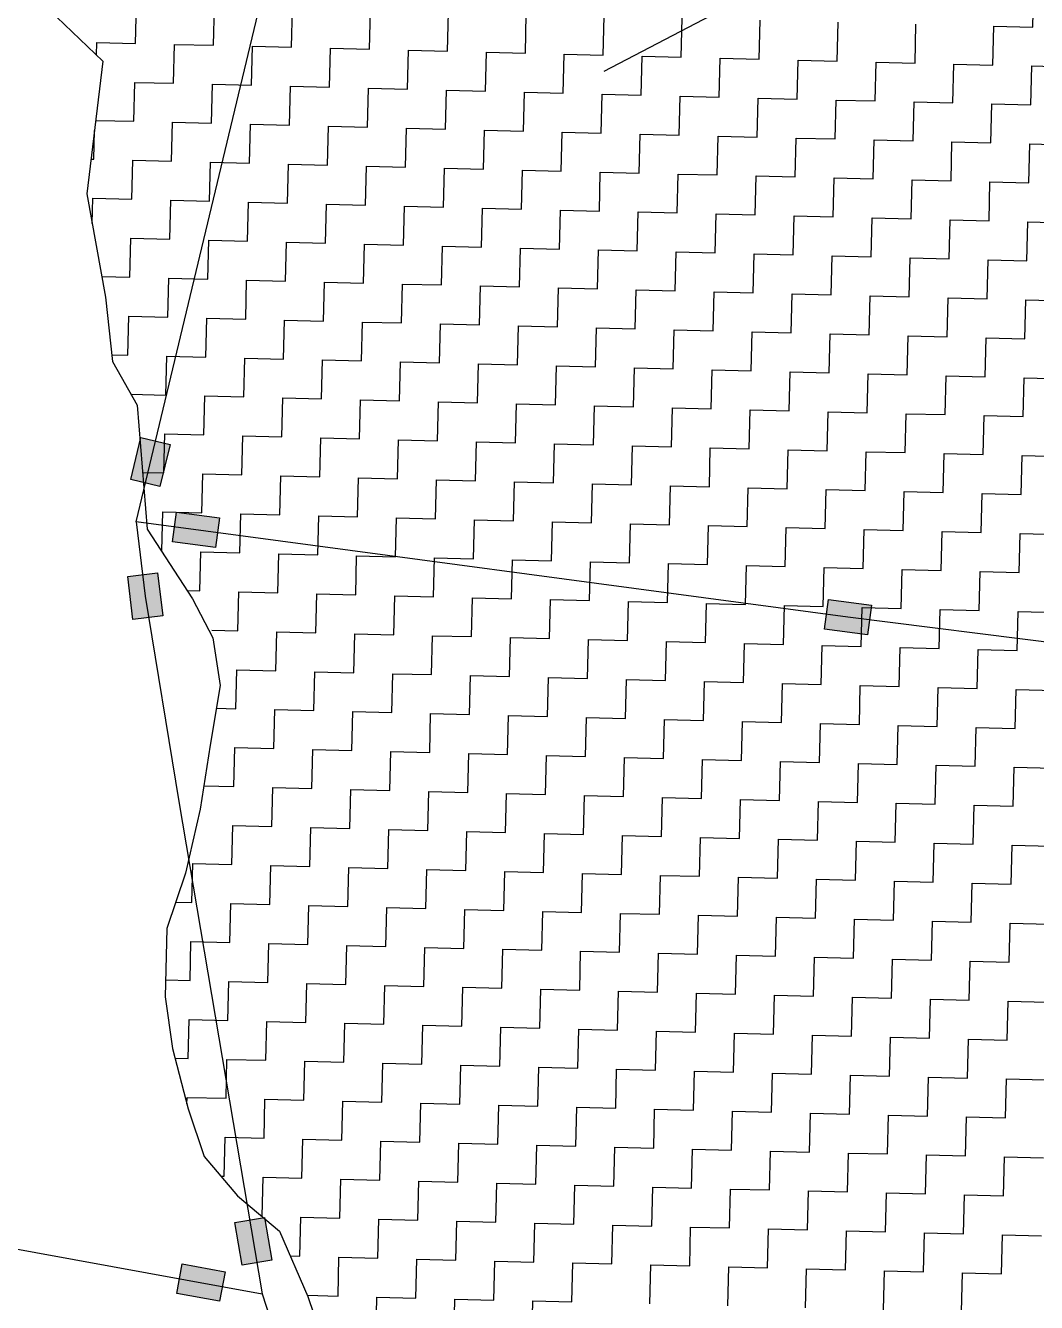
# Model space of a CAD drawing. Header units: metres. Extents: x 281733 to 284660, y 2048347 to 2052315.
# Drawn here: x 282267.3 to 282532.7, y 2050120.6 to 2050456 of the extents above; entities that cross this region are included whole.
import ezdxf

# ---------------------------------------------------------------- set-up
doc = ezdxf.new("R2010")
doc.units = ezdxf.units.M
doc.header["$MEASUREMENT"] = 0
doc.layers.add('POLY_HATCH', color=12, linetype='Continuous')
doc.layers.add('POLY_PARCEL', color=6, linetype='Continuous')

msp = doc.modelspace()

# ---------------------------------------------------------------- hatches: boundary and pattern name
for points in [[(282294.91, 2050336.72), (282302.58, 2050334.88), (282305.23, 2050345.96), (282297.57, 2050347.8)], [(282306.94, 2050328.19), (282305.89, 2050320.38), (282317.18, 2050318.87), (282318.23, 2050326.68)], [(282301.92, 2050312.27), (282294.1, 2050311.32), (282295.49, 2050300), (282303.31, 2050300.96)], [(282478.12, 2050305.25), (282477.07, 2050297.44), (282488.37, 2050295.92), (282489.42, 2050303.74)], [(282330.03, 2050142.98), (282322.25, 2050141.67), (282324.16, 2050130.43), (282331.93, 2050131.75)], [(282308.45, 2050130.75), (282307.03, 2050122.99), (282318.24, 2050120.94), (282319.66, 2050128.7)]]:
    msp.add_hatch(color=256).paths.add_polyline_path(points)

# ---------------------------------------------------------------- linework, layer by layer
msp.add_lwpolyline([(282595.25, 2050535.89), (282419.17, 2050443.91)])
for points in [[(282305.23, 2050345.96), (282302.58, 2050334.88), (282294.91, 2050336.72), (282297.57, 2050347.8)], [(282317.18, 2050318.87), (282305.89, 2050320.38), (282306.94, 2050328.19), (282318.23, 2050326.68)], [(282295.49, 2050300), (282294.1, 2050311.32), (282301.92, 2050312.27), (282303.31, 2050300.96)], [(282488.37, 2050295.92), (282477.07, 2050297.44), (282478.12, 2050305.25), (282489.42, 2050303.74)], [(282324.16, 2050130.43), (282322.25, 2050141.67), (282330.03, 2050142.98), (282331.93, 2050131.75)], [(282318.24, 2050120.94), (282307.03, 2050122.99), (282308.45, 2050130.75), (282319.66, 2050128.7)]]:
    msp.add_lwpolyline(points, close=True)
at = {"layer": 'POLY_HATCH', "linetype": 'Continuous'}
for p, q in [((282531.79, 2050455.58), (282532.05, 2050465.81)), ((282296.2, 2050451.28), (282296.45, 2050461.51)), ((282316.66, 2050450.77), (282316.92, 2050461)), ((282337.12, 2050450.25), (282337.38, 2050460.48)), ((282357.59, 2050449.73), (282357.85, 2050459.97)), ((282378.05, 2050449.22), (282378.31, 2050459.45)), ((282398.52, 2050448.7), (282398.77, 2050458.93)), ((282418.98, 2050448.19), (282419.24, 2050458.42)), ((282439.44, 2050447.67), (282439.7, 2050457.9)), ((282459.91, 2050447.15), (282460.17, 2050457.38)), ((282480.37, 2050446.64), (282480.63, 2050456.87)), ((282500.84, 2050446.12), (282501.09, 2050456.35)), ((282521.3, 2050445.6), (282521.56, 2050455.84)), ((282521.56, 2050455.84), (282531.79, 2050455.58)), ((282285.88, 2050448.22), (282285.96, 2050451.54)), ((282285.96, 2050451.54), (282296.2, 2050451.28)), ((282306.17, 2050440.79), (282306.43, 2050451.02)), ((282306.43, 2050451.02), (282316.66, 2050450.77)), ((282326.63, 2050440.28), (282326.89, 2050450.51)), ((282326.89, 2050450.51), (282337.12, 2050450.25)), ((282347.1, 2050439.76), (282347.36, 2050449.99)), ((282347.36, 2050449.99), (282357.59, 2050449.73)), ((282367.56, 2050439.24), (282367.82, 2050449.48)), ((282367.82, 2050449.48), (282378.05, 2050449.22)), ((282388.03, 2050438.73), (282388.28, 2050448.96)), ((282388.28, 2050448.96), (282398.52, 2050448.7)), ((282408.49, 2050438.21), (282408.75, 2050448.44)), ((282408.75, 2050448.44), (282418.98, 2050448.19)), ((282428.95, 2050437.7), (282429.21, 2050447.93)), ((282429.21, 2050447.93), (282439.44, 2050447.67)), ((282449.42, 2050437.18), (282449.68, 2050447.41)), ((282449.68, 2050447.41), (282459.91, 2050447.15)), ((282469.88, 2050436.66), (282470.14, 2050446.89)), ((282470.14, 2050446.89), (282480.37, 2050446.64)), ((282490.35, 2050436.15), (282490.6, 2050446.38)), ((282490.6, 2050446.38), (282500.84, 2050446.12)), ((282510.81, 2050435.63), (282511.07, 2050445.86)), ((282511.07, 2050445.86), (282521.3, 2050445.6)), ((282531.27, 2050435.11), (282531.53, 2050445.35)), ((282531.53, 2050445.35), (282541.76, 2050445.09)), ((282295.68, 2050430.82), (282295.94, 2050441.05)), ((282295.94, 2050441.05), (282306.17, 2050440.79)), ((282316.14, 2050430.3), (282316.4, 2050440.53)), ((282316.4, 2050440.53), (282326.63, 2050440.28)), ((282336.61, 2050429.79), (282336.87, 2050440.02)), ((282336.87, 2050440.02), (282347.1, 2050439.76)), ((282357.07, 2050429.27), (282357.33, 2050439.5)), ((282357.33, 2050439.5), (282367.56, 2050439.24)), ((282377.54, 2050428.75), (282377.79, 2050438.99)), ((282377.79, 2050438.99), (282388.03, 2050438.73)), ((282398, 2050428.24), (282398.26, 2050438.47)), ((282398.26, 2050438.47), (282408.49, 2050438.21)), ((282418.46, 2050427.72), (282418.72, 2050437.95)), ((282418.72, 2050437.95), (282428.95, 2050437.7)), ((282438.93, 2050427.21), (282439.19, 2050437.44)), ((282439.19, 2050437.44), (282449.42, 2050437.18)), ((282459.39, 2050426.69), (282459.65, 2050436.92)), ((282459.65, 2050436.92), (282469.88, 2050436.66)), ((282479.86, 2050426.17), (282480.11, 2050436.4)), ((282480.11, 2050436.4), (282490.35, 2050436.15)), ((282500.32, 2050425.66), (282500.58, 2050435.89)), ((282500.58, 2050435.89), (282510.81, 2050435.63)), ((282520.78, 2050425.14), (282521.04, 2050435.37)), ((282521.04, 2050435.37), (282531.27, 2050435.11)), ((282285.7, 2050431.07), (282295.68, 2050430.82)), ((282305.65, 2050420.33), (282305.91, 2050430.56)), ((282305.91, 2050430.56), (282316.14, 2050430.3)), ((282326.12, 2050419.81), (282326.38, 2050430.04)), ((282326.38, 2050430.04), (282336.61, 2050429.79)), ((282346.58, 2050419.3), (282346.84, 2050429.53)), ((282346.84, 2050429.53), (282357.07, 2050429.27)), ((282285.19, 2050420.84), (282285.38, 2050428.44)), ((282367.05, 2050418.78), (282367.3, 2050429.01)), ((282367.3, 2050429.01), (282377.54, 2050428.75)), ((282387.51, 2050418.26), (282387.77, 2050428.5)), ((282387.77, 2050428.5), (282398, 2050428.24)), ((282407.97, 2050417.75), (282408.23, 2050427.98)), ((282408.23, 2050427.98), (282418.46, 2050427.72)), ((282428.44, 2050417.23), (282428.7, 2050427.46)), ((282428.7, 2050427.46), (282438.93, 2050427.21)), ((282448.9, 2050416.72), (282449.16, 2050426.95)), ((282449.16, 2050426.95), (282459.39, 2050426.69)), ((282469.37, 2050416.2), (282469.62, 2050426.43)), ((282469.62, 2050426.43), (282479.86, 2050426.17)), ((282489.83, 2050415.68), (282490.09, 2050425.91)), ((282490.09, 2050425.91), (282500.32, 2050425.66)), ((282510.29, 2050415.17), (282510.55, 2050425.4)), ((282510.55, 2050425.4), (282520.78, 2050425.14)), ((282530.76, 2050414.65), (282531.01, 2050424.88)), ((282531.01, 2050424.88), (282541.25, 2050424.62)), ((282284.46, 2050420.86), (282285.19, 2050420.84)), ((282295.16, 2050410.35), (282295.42, 2050420.59)), ((282295.42, 2050420.59), (282305.65, 2050420.33)), ((282315.63, 2050409.84), (282315.89, 2050420.07)), ((282315.89, 2050420.07), (282326.12, 2050419.81)), ((282336.09, 2050409.32), (282336.35, 2050419.55)), ((282336.35, 2050419.55), (282346.58, 2050419.3)), ((282356.56, 2050408.81), (282356.81, 2050419.04)), ((282356.81, 2050419.04), (282367.05, 2050418.78)), ((282377.02, 2050408.29), (282377.28, 2050418.52)), ((282377.28, 2050418.52), (282387.51, 2050418.26)), ((282397.48, 2050407.77), (282397.74, 2050418.01)), ((282397.74, 2050418.01), (282407.97, 2050417.75)), ((282417.95, 2050407.26), (282418.21, 2050417.49)), ((282418.21, 2050417.49), (282428.44, 2050417.23)), ((282438.41, 2050406.74), (282438.67, 2050416.97)), ((282438.67, 2050416.97), (282448.9, 2050416.72)), ((282458.88, 2050406.23), (282459.13, 2050416.46)), ((282459.13, 2050416.46), (282469.37, 2050416.2)), ((282479.34, 2050405.71), (282479.6, 2050415.94)), ((282479.6, 2050415.94), (282489.83, 2050415.68)), ((282499.8, 2050405.19), (282500.06, 2050415.42)), ((282500.06, 2050415.42), (282510.29, 2050415.17)), ((282520.27, 2050404.68), (282520.52, 2050414.91)), ((282520.52, 2050414.91), (282530.76, 2050414.65)), ((282284.76, 2050403.98), (282284.93, 2050410.61)), ((282284.93, 2050410.61), (282295.16, 2050410.35)), ((282305.14, 2050399.86), (282305.4, 2050410.1)), ((282305.4, 2050410.1), (282315.63, 2050409.84)), ((282325.6, 2050399.35), (282325.86, 2050409.58)), ((282325.86, 2050409.58), (282336.09, 2050409.32)), ((282346.07, 2050398.83), (282346.32, 2050409.06)), ((282346.32, 2050409.06), (282356.56, 2050408.81)), ((282366.53, 2050398.32), (282366.79, 2050408.55)), ((282366.79, 2050408.55), (282377.02, 2050408.29)), ((282386.99, 2050397.8), (282387.25, 2050408.03)), ((282387.25, 2050408.03), (282397.48, 2050407.77)), ((282407.46, 2050397.28), (282407.72, 2050407.52)), ((282407.72, 2050407.52), (282417.95, 2050407.26)), ((282427.92, 2050396.77), (282428.18, 2050407)), ((282428.18, 2050407), (282438.41, 2050406.74)), ((282448.38, 2050396.25), (282448.64, 2050406.48)), ((282448.64, 2050406.48), (282458.88, 2050406.23)), ((282468.85, 2050395.74), (282469.11, 2050405.97)), ((282469.11, 2050405.97), (282479.34, 2050405.71)), ((282489.31, 2050395.22), (282489.57, 2050405.45)), ((282489.57, 2050405.45), (282499.8, 2050405.19)), ((282509.78, 2050394.7), (282510.03, 2050404.93)), ((282510.03, 2050404.93), (282520.27, 2050404.68)), ((282530.24, 2050394.19), (282530.5, 2050404.42)), ((282530.5, 2050404.42), (282540.73, 2050404.16)), ((282294.65, 2050389.89), (282294.91, 2050400.12)), ((282294.91, 2050400.12), (282305.14, 2050399.86)), ((282315.11, 2050389.37), (282315.37, 2050399.61)), ((282315.37, 2050399.61), (282325.6, 2050399.35)), ((282335.58, 2050388.86), (282335.83, 2050399.09)), ((282335.83, 2050399.09), (282346.07, 2050398.83)), ((282356.04, 2050388.34), (282356.3, 2050398.57)), ((282356.3, 2050398.57), (282366.53, 2050398.32)), ((282376.5, 2050387.83), (282376.76, 2050398.06)), ((282376.76, 2050398.06), (282386.99, 2050397.8)), ((282396.97, 2050387.31), (282397.23, 2050397.54)), ((282397.23, 2050397.54), (282407.46, 2050397.28)), ((282417.43, 2050386.79), (282417.69, 2050397.03)), ((282417.69, 2050397.03), (282427.92, 2050396.77)), ((282437.89, 2050386.28), (282438.15, 2050396.51)), ((282438.15, 2050396.51), (282448.38, 2050396.25)), ((282458.36, 2050385.76), (282458.62, 2050395.99)), ((282458.62, 2050395.99), (282468.85, 2050395.74)), ((282478.82, 2050385.25), (282479.08, 2050395.48)), ((282479.08, 2050395.48), (282489.31, 2050395.22)), ((282499.29, 2050384.73), (282499.54, 2050394.96)), ((282499.54, 2050394.96), (282509.78, 2050394.7)), ((282519.75, 2050384.21), (282520.01, 2050394.44)), ((282520.01, 2050394.44), (282530.24, 2050394.19)), ((282287.3, 2050390.08), (282294.65, 2050389.89)), ((282304.62, 2050379.4), (282304.88, 2050389.63)), ((282304.88, 2050389.63), (282315.11, 2050389.37)), ((282325.09, 2050378.88), (282325.34, 2050389.12)), ((282325.34, 2050389.12), (282335.58, 2050388.86)), ((282345.55, 2050378.37), (282345.81, 2050388.6)), ((282345.81, 2050388.6), (282356.04, 2050388.34)), ((282366.01, 2050377.85), (282366.27, 2050388.08)), ((282366.27, 2050388.08), (282376.5, 2050387.83)), ((282386.48, 2050377.34), (282386.74, 2050387.57)), ((282386.74, 2050387.57), (282396.97, 2050387.31)), ((282406.94, 2050376.82), (282407.2, 2050387.05)), ((282407.2, 2050387.05), (282417.43, 2050386.79)), ((282427.4, 2050376.3), (282427.66, 2050386.54)), ((282427.66, 2050386.54), (282437.89, 2050386.28)), ((282447.87, 2050375.79), (282448.13, 2050386.02)), ((282448.13, 2050386.02), (282458.36, 2050385.76)), ((282468.33, 2050375.27), (282468.59, 2050385.5)), ((282468.59, 2050385.5), (282478.82, 2050385.25)), ((282488.8, 2050374.76), (282489.05, 2050384.99)), ((282489.05, 2050384.99), (282499.29, 2050384.73)), ((282509.26, 2050374.24), (282509.52, 2050384.47)), ((282509.52, 2050384.47), (282519.75, 2050384.21)), ((282529.72, 2050373.72), (282529.98, 2050383.95)), ((282529.98, 2050383.95), (282540.21, 2050383.7)), ((282294.13, 2050369.43), (282294.39, 2050379.66)), ((282294.39, 2050379.66), (282304.62, 2050379.4)), ((282314.6, 2050368.91), (282314.85, 2050379.14)), ((282314.85, 2050379.14), (282325.09, 2050378.88)), ((282335.06, 2050368.39), (282335.32, 2050378.63)), ((282335.32, 2050378.63), (282345.55, 2050378.37)), ((282355.52, 2050367.88), (282355.78, 2050378.11)), ((282355.78, 2050378.11), (282366.01, 2050377.85)), ((282375.99, 2050367.36), (282376.25, 2050377.59)), ((282376.25, 2050377.59), (282386.48, 2050377.34)), ((282396.45, 2050366.85), (282396.71, 2050377.08)), ((282396.71, 2050377.08), (282406.94, 2050376.82)), ((282416.91, 2050366.33), (282417.17, 2050376.56)), ((282417.17, 2050376.56), (282427.4, 2050376.3)), ((282437.38, 2050365.81), (282437.64, 2050376.05)), ((282437.64, 2050376.05), (282447.87, 2050375.79)), ((282457.84, 2050365.3), (282458.1, 2050375.53)), ((282458.1, 2050375.53), (282468.33, 2050375.27)), ((282478.31, 2050364.78), (282478.56, 2050375.01)), ((282478.56, 2050375.01), (282488.8, 2050374.76)), ((282498.77, 2050364.27), (282499.03, 2050374.5)), ((282499.03, 2050374.5), (282509.26, 2050374.24)), ((282519.23, 2050363.75), (282519.49, 2050373.98)), ((282519.49, 2050373.98), (282529.72, 2050373.72)), ((282289.92, 2050369.53), (282294.13, 2050369.43)), ((282304.11, 2050358.94), (282304.36, 2050369.17)), ((282304.36, 2050369.17), (282314.6, 2050368.91)), ((282324.57, 2050358.42), (282324.83, 2050368.65)), ((282324.83, 2050368.65), (282335.06, 2050368.39)), ((282345.03, 2050357.9), (282345.29, 2050368.14)), ((282345.29, 2050368.14), (282355.52, 2050367.88)), ((282365.5, 2050357.39), (282365.76, 2050367.62)), ((282365.76, 2050367.62), (282375.99, 2050367.36)), ((282385.96, 2050356.87), (282386.22, 2050367.1)), ((282386.22, 2050367.1), (282396.45, 2050366.85)), ((282406.42, 2050356.36), (282406.68, 2050366.59)), ((282406.68, 2050366.59), (282416.91, 2050366.33)), ((282426.89, 2050355.84), (282427.15, 2050366.07)), ((282427.15, 2050366.07), (282437.38, 2050365.81)), ((282447.35, 2050355.32), (282447.61, 2050365.56)), ((282447.61, 2050365.56), (282457.84, 2050365.3)), ((282467.82, 2050354.81), (282468.07, 2050365.04)), ((282468.07, 2050365.04), (282478.31, 2050364.78)), ((282488.28, 2050354.29), (282488.54, 2050364.52)), ((282488.54, 2050364.52), (282498.77, 2050364.27)), ((282508.74, 2050353.78), (282509, 2050364.01)), ((282509, 2050364.01), (282519.23, 2050363.75)), ((282529.21, 2050353.26), (282529.47, 2050363.49)), ((282529.47, 2050363.49), (282539.7, 2050363.23)), ((282294.95, 2050359.17), (282304.11, 2050358.94)), ((282314.08, 2050348.45), (282314.34, 2050358.68)), ((282314.34, 2050358.68), (282324.57, 2050358.42)), ((282334.54, 2050347.93), (282334.8, 2050358.16)), ((282334.8, 2050358.16), (282345.03, 2050357.9)), ((282355.01, 2050347.41), (282355.27, 2050357.65)), ((282355.27, 2050357.65), (282365.5, 2050357.39)), ((282375.47, 2050346.9), (282375.73, 2050357.13)), ((282375.73, 2050357.13), (282385.96, 2050356.87)), ((282395.93, 2050346.38), (282396.19, 2050356.61)), ((282396.19, 2050356.61), (282406.42, 2050356.36)), ((282416.4, 2050345.87), (282416.66, 2050356.1)), ((282416.66, 2050356.1), (282426.89, 2050355.84)), ((282436.86, 2050345.35), (282437.12, 2050355.58)), ((282437.12, 2050355.58), (282447.35, 2050355.32)), ((282457.33, 2050344.83), (282457.58, 2050355.07)), ((282457.58, 2050355.07), (282467.82, 2050354.81)), ((282477.79, 2050344.32), (282478.05, 2050354.55)), ((282478.05, 2050354.55), (282488.28, 2050354.29)), ((282498.25, 2050343.8), (282498.51, 2050354.03)), ((282498.51, 2050354.03), (282508.74, 2050353.78)), ((282518.72, 2050343.29), (282518.98, 2050353.52)), ((282518.98, 2050353.52), (282529.21, 2050353.26)), ((282303.59, 2050338.47), (282303.85, 2050348.71)), ((282303.85, 2050348.71), (282314.08, 2050348.45)), ((282324.05, 2050337.96), (282324.31, 2050348.19)), ((282324.31, 2050348.19), (282334.54, 2050347.93)), ((282344.52, 2050337.44), (282344.78, 2050347.67)), ((282344.78, 2050347.67), (282355.01, 2050347.41)), ((282364.98, 2050336.92), (282365.24, 2050347.16)), ((282365.24, 2050347.16), (282375.47, 2050346.9)), ((282385.44, 2050336.41), (282385.7, 2050346.64)), ((282385.7, 2050346.64), (282395.93, 2050346.38)), ((282405.91, 2050335.89), (282406.17, 2050346.12)), ((282406.17, 2050346.12), (282416.4, 2050345.87)), ((282426.37, 2050335.38), (282426.63, 2050345.61)), ((282426.63, 2050345.61), (282436.86, 2050345.35)), ((282446.84, 2050334.86), (282447.09, 2050345.09)), ((282447.09, 2050345.09), (282457.33, 2050344.83)), ((282467.3, 2050334.34), (282467.56, 2050344.58)), ((282467.56, 2050344.58), (282477.79, 2050344.32)), ((282487.76, 2050333.83), (282488.02, 2050344.06)), ((282488.02, 2050344.06), (282498.25, 2050343.8)), ((282508.23, 2050333.31), (282508.49, 2050343.54)), ((282508.49, 2050343.54), (282518.72, 2050343.29)), ((282528.69, 2050332.79), (282528.95, 2050343.03)), ((282528.95, 2050343.03), (282539.18, 2050342.77)), ((282298, 2050338.61), (282303.59, 2050338.47)), ((282313.56, 2050327.98), (282313.82, 2050338.22)), ((282313.82, 2050338.22), (282324.05, 2050337.96)), ((282334.03, 2050327.47), (282334.29, 2050337.7)), ((282334.29, 2050337.7), (282344.52, 2050337.44)), ((282354.49, 2050326.95), (282354.75, 2050337.18)), ((282354.75, 2050337.18), (282364.98, 2050336.92)), ((282374.95, 2050326.43), (282375.21, 2050336.67)), ((282375.21, 2050336.67), (282385.44, 2050336.41)), ((282395.42, 2050325.92), (282395.68, 2050336.15)), ((282395.68, 2050336.15), (282405.91, 2050335.89)), ((282415.88, 2050325.4), (282416.14, 2050335.63)), ((282416.14, 2050335.63), (282426.37, 2050335.38)), ((282436.35, 2050324.89), (282436.6, 2050335.12)), ((282436.6, 2050335.12), (282446.84, 2050334.86)), ((282456.81, 2050324.37), (282457.07, 2050334.6)), ((282457.07, 2050334.6), (282467.3, 2050334.34)), ((282477.27, 2050323.85), (282477.53, 2050334.09)), ((282477.53, 2050334.09), (282487.76, 2050333.83)), ((282497.74, 2050323.34), (282498, 2050333.57)), ((282498, 2050333.57), (282508.23, 2050333.31)), ((282518.2, 2050322.82), (282518.46, 2050333.05)), ((282518.46, 2050333.05), (282528.69, 2050332.79)), ((282303.07, 2050318.01), (282303.33, 2050328.24)), ((282303.33, 2050328.24), (282313.56, 2050327.98)), ((282323.54, 2050317.49), (282323.8, 2050327.73)), ((282323.8, 2050327.73), (282334.03, 2050327.47)), ((282344, 2050316.98), (282344.26, 2050327.21)), ((282344.26, 2050327.21), (282354.49, 2050326.95)), ((282364.46, 2050316.46), (282364.72, 2050326.69)), ((282364.72, 2050326.69), (282374.95, 2050326.43)), ((282384.93, 2050315.94), (282385.19, 2050326.18)), ((282385.19, 2050326.18), (282395.42, 2050325.92)), ((282405.39, 2050315.43), (282405.65, 2050325.66)), ((282405.65, 2050325.66), (282415.88, 2050325.4)), ((282425.86, 2050314.91), (282426.11, 2050325.14)), ((282426.11, 2050325.14), (282436.35, 2050324.89)), ((282446.32, 2050314.4), (282446.58, 2050324.63)), ((282446.58, 2050324.63), (282456.81, 2050324.37)), ((282466.78, 2050313.88), (282467.04, 2050324.11)), ((282467.04, 2050324.11), (282477.27, 2050323.85)), ((282487.25, 2050313.36), (282487.51, 2050323.6)), ((282487.51, 2050323.6), (282497.74, 2050323.34)), ((282507.71, 2050312.85), (282507.97, 2050323.08)), ((282507.97, 2050323.08), (282518.2, 2050322.82)), ((282528.18, 2050312.33), (282528.43, 2050322.56)), ((282528.43, 2050322.56), (282538.67, 2050322.3)), ((282302.9, 2050318.01), (282303.07, 2050318.01)), ((282313.05, 2050307.52), (282313.31, 2050317.75)), ((282313.31, 2050317.75), (282323.54, 2050317.49)), ((282333.51, 2050307), (282333.77, 2050317.24)), ((282333.77, 2050317.24), (282344, 2050316.98)), ((282353.97, 2050306.49), (282354.23, 2050316.72)), ((282354.23, 2050316.72), (282364.46, 2050316.46)), ((282374.44, 2050305.97), (282374.7, 2050316.2)), ((282374.7, 2050316.2), (282384.93, 2050315.94)), ((282394.9, 2050305.45), (282395.16, 2050315.69)), ((282395.16, 2050315.69), (282405.39, 2050315.43)), ((282415.37, 2050304.94), (282415.62, 2050315.17)), ((282415.62, 2050315.17), (282425.86, 2050314.91)), ((282435.83, 2050304.42), (282436.09, 2050314.65)), ((282436.09, 2050314.65), (282446.32, 2050314.4)), ((282456.29, 2050303.91), (282456.55, 2050314.14)), ((282456.55, 2050314.14), (282466.78, 2050313.88)), ((282476.76, 2050303.39), (282477.02, 2050313.62)), ((282477.02, 2050313.62), (282487.25, 2050313.36)), ((282497.22, 2050302.87), (282497.48, 2050313.11)), ((282497.48, 2050313.11), (282507.71, 2050312.85)), ((282517.69, 2050302.36), (282517.94, 2050312.59)), ((282517.94, 2050312.59), (282528.18, 2050312.33)), ((282309.68, 2050307.6), (282313.05, 2050307.52)), ((282323.02, 2050297.03), (282323.28, 2050307.26)), ((282323.28, 2050307.26), (282333.51, 2050307)), ((282343.48, 2050296.51), (282343.74, 2050306.75)), ((282343.74, 2050306.75), (282353.97, 2050306.49)), ((282363.95, 2050296), (282364.21, 2050306.23)), ((282364.21, 2050306.23), (282374.44, 2050305.97)), ((282384.41, 2050295.48), (282384.67, 2050305.71)), ((282384.67, 2050305.71), (282394.9, 2050305.45)), ((282404.88, 2050294.96), (282405.13, 2050305.2)), ((282405.13, 2050305.2), (282415.37, 2050304.94)), ((282425.34, 2050294.45), (282425.6, 2050304.68)), ((282425.6, 2050304.68), (282435.83, 2050304.42)), ((282445.8, 2050293.93), (282446.06, 2050304.16)), ((282446.06, 2050304.16), (282456.29, 2050303.91)), ((282466.27, 2050293.42), (282466.53, 2050303.65)), ((282466.53, 2050303.65), (282476.76, 2050303.39)), ((282486.73, 2050292.9), (282486.99, 2050303.13)), ((282486.99, 2050303.13), (282497.22, 2050302.87)), ((282507.2, 2050292.38), (282507.45, 2050302.62)), ((282507.45, 2050302.62), (282517.69, 2050302.36)), ((282527.66, 2050291.87), (282527.92, 2050302.1)), ((282527.92, 2050302.1), (282538.15, 2050301.84)), ((282316.16, 2050297.2), (282323.02, 2050297.03)), ((282332.99, 2050286.54), (282333.25, 2050296.77)), ((282333.25, 2050296.77), (282343.48, 2050296.51)), ((282353.46, 2050286.02), (282353.72, 2050296.25)), ((282353.72, 2050296.25), (282363.95, 2050296)), ((282373.92, 2050285.51), (282374.18, 2050295.74)), ((282374.18, 2050295.74), (282384.41, 2050295.48)), ((282394.39, 2050284.99), (282394.64, 2050295.22)), ((282394.64, 2050295.22), (282404.88, 2050294.96)), ((282414.85, 2050284.47), (282415.11, 2050294.71)), ((282415.11, 2050294.71), (282425.34, 2050294.45)), ((282435.31, 2050283.96), (282435.57, 2050294.19)), ((282435.57, 2050294.19), (282445.8, 2050293.93)), ((282455.78, 2050283.44), (282456.04, 2050293.67)), ((282456.04, 2050293.67), (282466.27, 2050293.42)), ((282476.24, 2050282.93), (282476.5, 2050293.16)), ((282476.5, 2050293.16), (282486.73, 2050292.9)), ((282496.71, 2050282.41), (282496.96, 2050292.64)), ((282496.96, 2050292.64), (282507.2, 2050292.38)), ((282517.17, 2050281.89), (282517.43, 2050292.13)), ((282517.43, 2050292.13), (282527.66, 2050291.87)), ((282322.5, 2050276.57), (282322.76, 2050286.8)), ((282322.76, 2050286.8), (282332.99, 2050286.54)), ((282342.97, 2050276.05), (282343.23, 2050286.28)), ((282343.23, 2050286.28), (282353.46, 2050286.02)), ((282363.43, 2050275.53), (282363.69, 2050285.76)), ((282363.69, 2050285.76), (282373.92, 2050285.51)), ((282383.9, 2050275.02), (282384.15, 2050285.25)), ((282384.15, 2050285.25), (282394.39, 2050284.99)), ((282404.36, 2050274.5), (282404.62, 2050284.73)), ((282404.62, 2050284.73), (282414.85, 2050284.47)), ((282424.82, 2050273.98), (282425.08, 2050284.22)), ((282425.08, 2050284.22), (282435.31, 2050283.96)), ((282445.29, 2050273.47), (282445.55, 2050283.7)), ((282445.55, 2050283.7), (282455.78, 2050283.44)), ((282465.75, 2050272.95), (282466.01, 2050283.18)), ((282466.01, 2050283.18), (282476.24, 2050282.93)), ((282486.22, 2050272.44), (282486.47, 2050282.67)), ((282486.47, 2050282.67), (282496.71, 2050282.41)), ((282506.68, 2050271.92), (282506.94, 2050282.15)), ((282506.94, 2050282.15), (282517.17, 2050281.89)), ((282527.14, 2050271.4), (282527.4, 2050281.64)), ((282527.4, 2050281.64), (282537.63, 2050281.38)), ((282317.41, 2050276.69), (282322.5, 2050276.57)), ((282332.48, 2050266.08), (282332.74, 2050276.31)), ((282332.74, 2050276.31), (282342.97, 2050276.05)), ((282352.94, 2050265.56), (282353.2, 2050275.79)), ((282353.2, 2050275.79), (282363.43, 2050275.53)), ((282373.41, 2050265.04), (282373.66, 2050275.27)), ((282373.66, 2050275.27), (282383.9, 2050275.02)), ((282393.87, 2050264.53), (282394.13, 2050274.76)), ((282394.13, 2050274.76), (282404.36, 2050274.5)), ((282414.33, 2050264.01), (282414.59, 2050274.24)), ((282414.59, 2050274.24), (282424.82, 2050273.98)), ((282434.8, 2050263.49), (282435.06, 2050273.73)), ((282435.06, 2050273.73), (282445.29, 2050273.47)), ((282455.26, 2050262.98), (282455.52, 2050273.21)), ((282455.52, 2050273.21), (282465.75, 2050272.95)), ((282475.73, 2050262.46), (282475.98, 2050272.69)), ((282475.98, 2050272.69), (282486.22, 2050272.44)), ((282496.19, 2050261.95), (282496.45, 2050272.18)), ((282496.45, 2050272.18), (282506.68, 2050271.92)), ((282516.65, 2050261.43), (282516.91, 2050271.66)), ((282516.91, 2050271.66), (282527.14, 2050271.4)), ((282321.99, 2050256.1), (282322.25, 2050266.33)), ((282322.25, 2050266.33), (282332.48, 2050266.08)), ((282342.45, 2050255.59), (282342.71, 2050265.82)), ((282342.71, 2050265.82), (282352.94, 2050265.56)), ((282362.92, 2050255.07), (282363.17, 2050265.3)), ((282363.17, 2050265.3), (282373.41, 2050265.04)), ((282383.38, 2050254.55), (282383.64, 2050264.78)), ((282383.64, 2050264.78), (282393.87, 2050264.53)), ((282403.84, 2050254.04), (282404.1, 2050264.27)), ((282404.1, 2050264.27), (282414.33, 2050264.01)), ((282424.31, 2050253.52), (282424.57, 2050263.75)), ((282424.57, 2050263.75), (282434.8, 2050263.49)), ((282444.77, 2050253), (282445.03, 2050263.24)), ((282445.03, 2050263.24), (282455.26, 2050262.98)), ((282465.24, 2050252.49), (282465.49, 2050262.72)), ((282465.49, 2050262.72), (282475.73, 2050262.46)), ((282485.7, 2050251.97), (282485.96, 2050262.2)), ((282485.96, 2050262.2), (282496.19, 2050261.95)), ((282506.16, 2050251.46), (282506.42, 2050261.69)), ((282506.42, 2050261.69), (282516.65, 2050261.43)), ((282526.63, 2050250.94), (282526.89, 2050261.17)), ((282526.89, 2050261.17), (282537.12, 2050260.91)), ((282314.07, 2050256.3), (282321.99, 2050256.1)), ((282331.96, 2050245.61), (282332.22, 2050255.84)), ((282332.22, 2050255.84), (282342.45, 2050255.59)), ((282352.43, 2050245.1), (282352.68, 2050255.33)), ((282352.68, 2050255.33), (282362.92, 2050255.07)), ((282372.89, 2050244.58), (282373.15, 2050254.81)), ((282373.15, 2050254.81), (282383.38, 2050254.55)), ((282393.35, 2050244.06), (282393.61, 2050254.29)), ((282393.61, 2050254.29), (282403.84, 2050254.04)), ((282413.82, 2050243.55), (282414.08, 2050253.78)), ((282414.08, 2050253.78), (282424.31, 2050253.52)), ((282434.28, 2050243.03), (282434.54, 2050253.26)), ((282434.54, 2050253.26), (282444.77, 2050253)), ((282454.75, 2050242.51), (282455, 2050252.75)), ((282455, 2050252.75), (282465.24, 2050252.49)), ((282475.21, 2050242), (282475.47, 2050252.23)), ((282475.47, 2050252.23), (282485.7, 2050251.97)), ((282495.67, 2050241.48), (282495.93, 2050251.71)), ((282495.93, 2050251.71), (282506.16, 2050251.46)), ((282516.14, 2050240.97), (282516.4, 2050251.2)), ((282516.4, 2050251.2), (282526.63, 2050250.94)), ((282321.47, 2050235.64), (282321.73, 2050245.87)), ((282321.73, 2050245.87), (282331.96, 2050245.61)), ((282341.94, 2050235.12), (282342.19, 2050245.35)), ((282342.19, 2050245.35), (282352.43, 2050245.1)), ((282362.4, 2050234.61), (282362.66, 2050244.84)), ((282362.66, 2050244.84), (282372.89, 2050244.58)), ((282382.86, 2050234.09), (282383.12, 2050244.32)), ((282383.12, 2050244.32), (282393.35, 2050244.06)), ((282403.33, 2050233.57), (282403.59, 2050243.8)), ((282403.59, 2050243.8), (282413.82, 2050243.55)), ((282423.79, 2050233.06), (282424.05, 2050243.29)), ((282424.05, 2050243.29), (282434.28, 2050243.03)), ((282444.26, 2050232.54), (282444.51, 2050242.77)), ((282444.51, 2050242.77), (282454.75, 2050242.51)), ((282464.72, 2050232.02), (282464.98, 2050242.26)), ((282464.98, 2050242.26), (282475.21, 2050242)), ((282485.18, 2050231.51), (282485.44, 2050241.74)), ((282485.44, 2050241.74), (282495.67, 2050241.48)), ((282505.65, 2050230.99), (282505.91, 2050241.22)), ((282505.91, 2050241.22), (282516.14, 2050240.97)), ((282526.11, 2050230.48), (282526.37, 2050240.71)), ((282526.37, 2050240.71), (282536.6, 2050240.45)), ((282310.98, 2050225.66), (282311.24, 2050235.9)), ((282311.24, 2050235.9), (282321.47, 2050235.64)), ((282331.45, 2050225.15), (282331.7, 2050235.38)), ((282331.7, 2050235.38), (282341.94, 2050235.12)), ((282351.91, 2050224.63), (282352.17, 2050234.86)), ((282352.17, 2050234.86), (282362.4, 2050234.61)), ((282372.37, 2050224.12), (282372.63, 2050234.35)), ((282372.63, 2050234.35), (282382.86, 2050234.09)), ((282392.84, 2050223.6), (282393.1, 2050233.83)), ((282393.1, 2050233.83), (282403.33, 2050233.57)), ((282413.3, 2050223.08), (282413.56, 2050233.31)), ((282413.56, 2050233.31), (282423.79, 2050233.06)), ((282433.77, 2050222.57), (282434.02, 2050232.8)), ((282434.02, 2050232.8), (282444.26, 2050232.54)), ((282454.23, 2050222.05), (282454.49, 2050232.28)), ((282454.49, 2050232.28), (282464.72, 2050232.02)), ((282474.69, 2050221.53), (282474.95, 2050231.77)), ((282474.95, 2050231.77), (282485.18, 2050231.51)), ((282495.16, 2050221.02), (282495.42, 2050231.25)), ((282495.42, 2050231.25), (282505.65, 2050230.99)), ((282515.62, 2050220.5), (282515.88, 2050230.73)), ((282515.88, 2050230.73), (282526.11, 2050230.48)), ((282306.74, 2050225.77), (282310.98, 2050225.66)), ((282320.96, 2050215.17), (282321.21, 2050225.41)), ((282321.21, 2050225.41), (282331.45, 2050225.15)), ((282341.42, 2050214.66), (282341.68, 2050224.89)), ((282341.68, 2050224.89), (282351.91, 2050224.63)), ((282361.88, 2050214.14), (282362.14, 2050224.37)), ((282362.14, 2050224.37), (282372.37, 2050224.12)), ((282382.35, 2050213.63), (282382.61, 2050223.86)), ((282382.61, 2050223.86), (282392.84, 2050223.6)), ((282402.81, 2050213.11), (282403.07, 2050223.34)), ((282403.07, 2050223.34), (282413.3, 2050223.08)), ((282423.28, 2050212.59), (282423.53, 2050222.82)), ((282423.53, 2050222.82), (282433.77, 2050222.57)), ((282443.74, 2050212.08), (282444, 2050222.31)), ((282444, 2050222.31), (282454.23, 2050222.05)), ((282464.2, 2050211.56), (282464.46, 2050221.79)), ((282464.46, 2050221.79), (282474.69, 2050221.53)), ((282484.67, 2050211.04), (282484.92, 2050221.28)), ((282484.92, 2050221.28), (282495.16, 2050221.02)), ((282505.13, 2050210.53), (282505.39, 2050220.76)), ((282505.39, 2050220.76), (282515.62, 2050220.5)), ((282525.59, 2050210.01), (282525.85, 2050220.24)), ((282525.85, 2050220.24), (282536.08, 2050219.99)), ((282310.47, 2050205.2), (282310.72, 2050215.43)), ((282310.72, 2050215.43), (282320.96, 2050215.17)), ((282330.93, 2050204.68), (282331.19, 2050214.92)), ((282331.19, 2050214.92), (282341.42, 2050214.66)), ((282351.39, 2050204.17), (282351.65, 2050214.4)), ((282351.65, 2050214.4), (282361.88, 2050214.14)), ((282371.86, 2050203.65), (282372.12, 2050213.88)), ((282372.12, 2050213.88), (282382.35, 2050213.63)), ((282392.32, 2050203.14), (282392.58, 2050213.37)), ((282392.58, 2050213.37), (282402.81, 2050213.11)), ((282412.79, 2050202.62), (282413.04, 2050212.85)), ((282413.04, 2050212.85), (282423.28, 2050212.59)), ((282433.25, 2050202.1), (282433.51, 2050212.33)), ((282433.51, 2050212.33), (282443.74, 2050212.08)), ((282453.71, 2050201.59), (282453.97, 2050211.82)), ((282453.97, 2050211.82), (282464.2, 2050211.56)), ((282474.18, 2050201.07), (282474.43, 2050211.3)), ((282474.43, 2050211.3), (282484.67, 2050211.04)), ((282494.64, 2050200.55), (282494.9, 2050210.79)), ((282494.9, 2050210.79), (282505.13, 2050210.53)), ((282515.1, 2050200.04), (282515.36, 2050210.27)), ((282515.36, 2050210.27), (282525.59, 2050210.01)), ((282304.08, 2050205.36), (282310.47, 2050205.2)), ((282320.44, 2050194.71), (282320.7, 2050204.94)), ((282320.7, 2050204.94), (282330.93, 2050204.68)), ((282340.9, 2050194.19), (282341.16, 2050204.43)), ((282341.16, 2050204.43), (282351.39, 2050204.17)), ((282361.37, 2050193.68), (282361.63, 2050203.91)), ((282361.63, 2050203.91), (282371.86, 2050203.65)), ((282381.83, 2050193.16), (282382.09, 2050203.39)), ((282382.09, 2050203.39), (282392.32, 2050203.14)), ((282402.3, 2050192.65), (282402.55, 2050202.88)), ((282402.55, 2050202.88), (282412.79, 2050202.62)), ((282422.76, 2050192.13), (282423.02, 2050202.36)), ((282423.02, 2050202.36), (282433.25, 2050202.1)), ((282443.22, 2050191.61), (282443.48, 2050201.84)), ((282443.48, 2050201.84), (282453.71, 2050201.59)), ((282463.69, 2050191.1), (282463.94, 2050201.33)), ((282463.94, 2050201.33), (282474.18, 2050201.07)), ((282484.15, 2050190.58), (282484.41, 2050200.81)), ((282484.41, 2050200.81), (282494.64, 2050200.55)), ((282504.61, 2050190.06), (282504.87, 2050200.3)), ((282504.87, 2050200.3), (282515.1, 2050200.04)), ((282525.08, 2050189.55), (282525.34, 2050199.78)), ((282525.34, 2050199.78), (282535.57, 2050199.52)), ((282309.95, 2050184.74), (282310.21, 2050194.97)), ((282310.21, 2050194.97), (282320.44, 2050194.71)), ((282330.41, 2050184.22), (282330.67, 2050194.45)), ((282330.67, 2050194.45), (282340.9, 2050194.19)), ((282350.88, 2050183.7), (282351.14, 2050193.94)), ((282351.14, 2050193.94), (282361.37, 2050193.68)), ((282371.34, 2050183.19), (282371.6, 2050193.42)), ((282371.6, 2050193.42), (282381.83, 2050193.16)), ((282391.81, 2050182.67), (282392.06, 2050192.9)), ((282392.06, 2050192.9), (282402.3, 2050192.65)), ((282412.27, 2050182.16), (282412.53, 2050192.39)), ((282412.53, 2050192.39), (282422.76, 2050192.13)), ((282432.73, 2050181.64), (282432.99, 2050191.87)), ((282432.99, 2050191.87), (282443.22, 2050191.61)), ((282453.2, 2050181.12), (282453.45, 2050191.35)), ((282453.45, 2050191.35), (282463.69, 2050191.1)), ((282473.66, 2050180.61), (282473.92, 2050190.84)), ((282473.92, 2050190.84), (282484.15, 2050190.58)), ((282494.12, 2050180.09), (282494.38, 2050190.32)), ((282494.38, 2050190.32), (282504.61, 2050190.06)), ((282514.59, 2050179.57), (282514.85, 2050189.81)), ((282514.85, 2050189.81), (282525.08, 2050189.55)), ((282306.53, 2050184.82), (282309.95, 2050184.74)), ((282319.92, 2050174.25), (282320.18, 2050184.48)), ((282320.18, 2050184.48), (282330.41, 2050184.22)), ((282340.39, 2050173.73), (282340.65, 2050183.96)), ((282340.65, 2050183.96), (282350.88, 2050183.7)), ((282360.85, 2050173.21), (282361.11, 2050183.45)), ((282361.11, 2050183.45), (282371.34, 2050183.19)), ((282381.32, 2050172.7), (282381.57, 2050182.93)), ((282381.57, 2050182.93), (282391.81, 2050182.67)), ((282401.78, 2050172.18), (282402.04, 2050182.41)), ((282402.04, 2050182.41), (282412.27, 2050182.16)), ((282422.24, 2050171.67), (282422.5, 2050181.9)), ((282422.5, 2050181.9), (282432.73, 2050181.64)), ((282442.71, 2050171.15), (282442.96, 2050181.38)), ((282442.96, 2050181.38), (282453.2, 2050181.12)), ((282463.17, 2050170.63), (282463.43, 2050180.86)), ((282463.43, 2050180.86), (282473.66, 2050180.61)), ((282483.63, 2050170.12), (282483.89, 2050180.35)), ((282483.89, 2050180.35), (282494.12, 2050180.09)), ((282504.1, 2050169.6), (282504.36, 2050179.83)), ((282504.36, 2050179.83), (282514.59, 2050179.57)), ((282524.56, 2050169.08), (282524.82, 2050179.32)), ((282524.82, 2050179.32), (282535.05, 2050179.06)), ((282309.65, 2050172.76), (282309.69, 2050174.5)), ((282309.69, 2050174.5), (282319.92, 2050174.25)), ((282329.9, 2050163.76), (282330.16, 2050173.99)), ((282330.16, 2050173.99), (282340.39, 2050173.73)), ((282350.36, 2050163.24), (282350.62, 2050173.47)), ((282350.62, 2050173.47), (282360.85, 2050173.21)), ((282370.83, 2050162.72), (282371.08, 2050172.96)), ((282371.08, 2050172.96), (282381.32, 2050172.7)), ((282391.29, 2050162.21), (282391.55, 2050172.44)), ((282391.55, 2050172.44), (282401.78, 2050172.18)), ((282411.75, 2050161.69), (282412.01, 2050171.92)), ((282412.01, 2050171.92), (282422.24, 2050171.67)), ((282432.22, 2050161.17), (282432.47, 2050171.41)), ((282432.47, 2050171.41), (282442.71, 2050171.15)), ((282452.68, 2050160.66), (282452.94, 2050170.89)), ((282452.94, 2050170.89), (282463.17, 2050170.63)), ((282473.14, 2050160.14), (282473.4, 2050170.37)), ((282473.4, 2050170.37), (282483.63, 2050170.12)), ((282493.61, 2050159.63), (282493.87, 2050169.86)), ((282493.87, 2050169.86), (282504.1, 2050169.6)), ((282514.07, 2050159.11), (282514.33, 2050169.34)), ((282514.33, 2050169.34), (282524.56, 2050169.08)), ((282319.41, 2050153.78), (282319.67, 2050164.01)), ((282319.67, 2050164.01), (282329.9, 2050163.76)), ((282339.87, 2050153.27), (282340.13, 2050163.5)), ((282340.13, 2050163.5), (282350.36, 2050163.24)), ((282360.34, 2050152.75), (282360.59, 2050162.98)), ((282360.59, 2050162.98), (282370.83, 2050162.72)), ((282380.8, 2050152.23), (282381.06, 2050162.47)), ((282381.06, 2050162.47), (282391.29, 2050162.21)), ((282401.26, 2050151.72), (282401.52, 2050161.95)), ((282401.52, 2050161.95), (282411.75, 2050161.69)), ((282421.73, 2050151.2), (282421.98, 2050161.43)), ((282421.98, 2050161.43), (282432.22, 2050161.17)), ((282442.19, 2050150.68), (282442.45, 2050160.92)), ((282442.45, 2050160.92), (282452.68, 2050160.66)), ((282462.65, 2050150.17), (282462.91, 2050160.4)), ((282462.91, 2050160.4), (282473.14, 2050160.14)), ((282483.12, 2050149.65), (282483.38, 2050159.88)), ((282483.38, 2050159.88), (282493.61, 2050159.63)), ((282503.58, 2050149.14), (282503.84, 2050159.37)), ((282503.84, 2050159.37), (282514.07, 2050159.11)), ((282524.05, 2050148.62), (282524.3, 2050158.85)), ((282524.3, 2050158.85), (282534.54, 2050158.59)), ((282318.53, 2050153.8), (282319.41, 2050153.78)), ((282329.38, 2050143.29), (282329.64, 2050153.52)), ((282329.64, 2050153.52), (282339.87, 2050153.27)), ((282349.84, 2050142.78), (282350.1, 2050153.01)), ((282350.1, 2050153.01), (282360.34, 2050152.75)), ((282370.31, 2050142.26), (282370.57, 2050152.49)), ((282370.57, 2050152.49), (282380.8, 2050152.23)), ((282390.77, 2050141.74), (282391.03, 2050151.98)), ((282391.03, 2050151.98), (282401.26, 2050151.72)), ((282411.24, 2050141.23), (282411.49, 2050151.46)), ((282411.49, 2050151.46), (282421.73, 2050151.2)), ((282431.7, 2050140.71), (282431.96, 2050150.94)), ((282431.96, 2050150.94), (282442.19, 2050150.68)), ((282452.16, 2050140.19), (282452.42, 2050150.43)), ((282452.42, 2050150.43), (282462.65, 2050150.17)), ((282472.63, 2050139.68), (282472.89, 2050149.91)), ((282472.89, 2050149.91), (282483.12, 2050149.65)), ((282493.09, 2050139.16), (282493.35, 2050149.39)), ((282493.35, 2050149.39), (282503.58, 2050149.14)), ((282513.56, 2050138.65), (282513.81, 2050148.88)), ((282513.81, 2050148.88), (282524.05, 2050148.62)), ((282329.23, 2050143.3), (282329.38, 2050143.29)), ((282339.35, 2050132.8), (282339.61, 2050143.03)), ((282339.61, 2050143.03), (282349.84, 2050142.78)), ((282359.82, 2050132.29), (282360.08, 2050142.52)), ((282360.08, 2050142.52), (282370.31, 2050142.26)), ((282380.28, 2050131.77), (282380.54, 2050142)), ((282380.54, 2050142), (282390.77, 2050141.74)), ((282400.75, 2050131.25), (282401, 2050141.49)), ((282401, 2050141.49), (282411.24, 2050141.23)), ((282421.21, 2050130.74), (282421.47, 2050140.97)), ((282421.47, 2050140.97), (282431.7, 2050140.71)), ((282441.67, 2050130.22), (282441.93, 2050140.45)), ((282441.93, 2050140.45), (282452.16, 2050140.19)), ((282462.14, 2050129.7), (282462.4, 2050139.94)), ((282462.4, 2050139.94), (282472.63, 2050139.68)), ((282482.6, 2050129.19), (282482.86, 2050139.42)), ((282482.86, 2050139.42), (282493.09, 2050139.16)), ((282503.07, 2050128.67), (282503.32, 2050138.9)), ((282503.32, 2050138.9), (282513.56, 2050138.65)), ((282523.53, 2050128.16), (282523.79, 2050138.39)), ((282523.79, 2050138.39), (282534.02, 2050138.13)), ((282336.78, 2050132.87), (282339.35, 2050132.8)), ((282349.33, 2050122.31), (282349.59, 2050132.54)), ((282349.59, 2050132.54), (282359.82, 2050132.29)), ((282369.79, 2050121.8), (282370.05, 2050132.03)), ((282370.05, 2050132.03), (282380.28, 2050131.77)), ((282390.26, 2050121.28), (282390.51, 2050131.51)), ((282390.51, 2050131.51), (282400.75, 2050131.25)), ((282410.72, 2050120.76), (282410.98, 2050131)), ((282410.98, 2050131), (282421.21, 2050130.74)), ((282431.18, 2050120.25), (282431.44, 2050130.48)), ((282431.44, 2050130.48), (282441.67, 2050130.22)), ((282451.65, 2050119.73), (282451.91, 2050129.96)), ((282451.91, 2050129.96), (282462.14, 2050129.7)), ((282472.11, 2050119.21), (282472.37, 2050129.45)), ((282472.37, 2050129.45), (282482.6, 2050129.19)), ((282492.58, 2050118.7), (282492.83, 2050128.93)), ((282492.83, 2050128.93), (282503.07, 2050128.67)), ((282513.04, 2050118.18), (282513.3, 2050128.41)), ((282513.3, 2050128.41), (282523.53, 2050128.16)), ((282341.3, 2050122.51), (282349.33, 2050122.31)), ((282359.3, 2050111.82), (282359.56, 2050122.05)), ((282359.56, 2050122.05), (282369.79, 2050121.8)), ((282379.77, 2050111.31), (282380.02, 2050121.54)), ((282380.02, 2050121.54), (282390.26, 2050121.28)), ((282400.23, 2050110.79), (282400.49, 2050121.02)), ((282400.49, 2050121.02), (282410.72, 2050120.76))]:
    msp.add_line(p, q, dxfattribs=at)
at = {"layer": 'POLY_HATCH'}
for p, q in [((282275.5, 2050458.14), (282287.6, 2050446.57)), ((282287.6, 2050446.57), (282283.34, 2050411.78)), ((282283.34, 2050411.78), (282288.29, 2050384.63)), ((282288.29, 2050384.63), (282290.12, 2050367.7)), ((282290.12, 2050367.7), (282296.59, 2050356.28)), ((282296.59, 2050356.28), (282299.18, 2050323.71)), ((282299.18, 2050323.71), (282311.11, 2050305.4)), ((282311.11, 2050305.4), (282316.49, 2050295.13)), ((282316.49, 2050295.13), (282318.43, 2050282.69)), ((282318.43, 2050282.69), (282315.78, 2050267)), ((282315.78, 2050267), (282313.1, 2050250.18)), ((282313.1, 2050250.18), (282309.3, 2050233.39)), ((282309.3, 2050233.39), (282304.42, 2050218.87)), ((282304.42, 2050218.87), (282303.97, 2050200.87)), ((282303.97, 2050200.87), (282305.88, 2050187.31)), ((282305.88, 2050187.31), (282309.99, 2050171.45)), ((282309.99, 2050171.45), (282314.18, 2050158.96)), ((282314.18, 2050158.96), (282322.93, 2050148.6)), ((282322.93, 2050148.6), (282333.96, 2050139.32)), ((282333.96, 2050139.32), (282341.42, 2050122.24)), ((282341.42, 2050122.24), (282345.61, 2050109.75))]:
    msp.add_line(p, q, dxfattribs=at)
at = {"layer": 'POLY_PARCEL'}
for p, q in [((282296.32, 2050325.64), (282330.41, 2050468.04)), ((282296.32, 2050325.64), (282298.71, 2050306.14)), ((282483.24, 2050300.59), (282296.32, 2050325.64)), ((282298.71, 2050306.14), (282307.51, 2050252.19)), ((282657.56, 2050278.61), (282483.24, 2050300.59)), ((282307.51, 2050252.19), (282329.43, 2050122.9)), ((282176.46, 2050150.91), (282329.43, 2050122.9)), ((282329.43, 2050122.9), (282375.73, 2049979.57))]:
    msp.add_line(p, q, dxfattribs=at)

doc.saveas('drawing.dxf')
